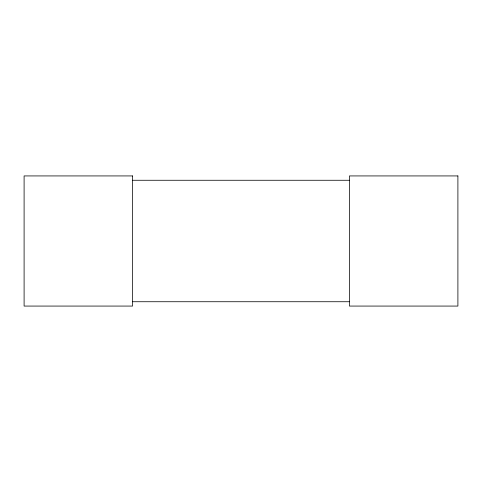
<?xml version="1.0" encoding="UTF-8"?>
<svg xmlns="http://www.w3.org/2000/svg" width="482" height="482" viewBox="0 0 482 482"><rect width="100%" height="100%" fill="white"/><g stroke="black" fill="none" stroke-linecap="round" stroke-linejoin="round"><path stroke-width="0.72" d="M132.55 180.268L349.45 180.268M132.55 301.732L349.45 301.732M132.55 175.93L24.1 175.93L24.1 306.07L132.55 306.07L132.55 175.93M457.9 175.93L349.45 175.93L349.45 306.07L457.9 306.07L457.9 175.93"/></g></svg>
